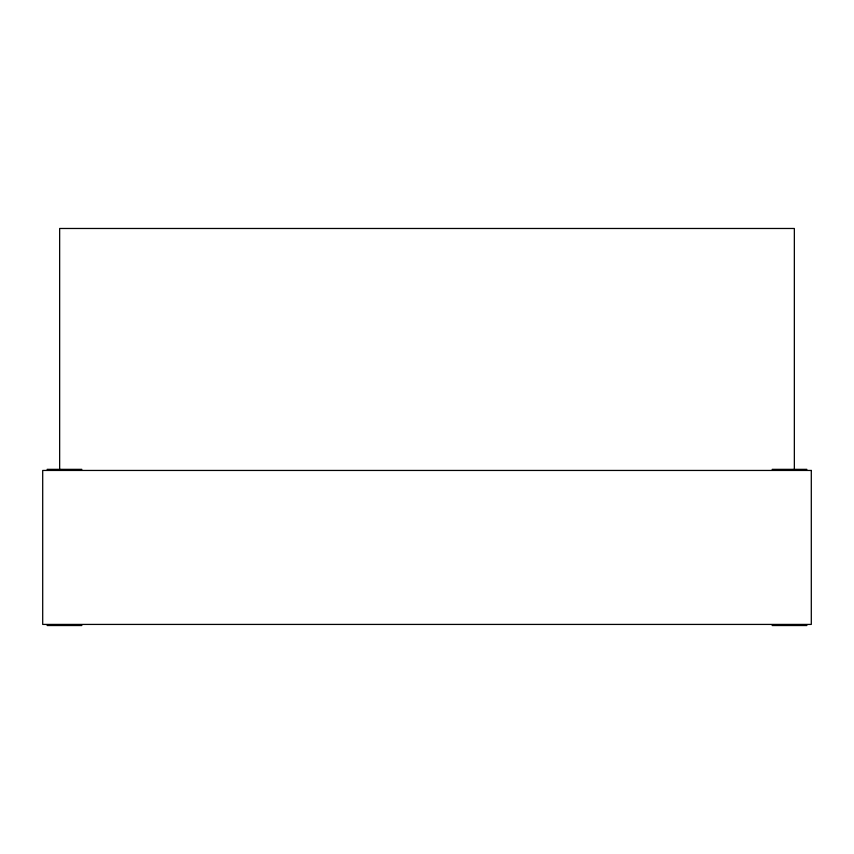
<?xml version="1.0" encoding="UTF-8"?>
<svg xmlns="http://www.w3.org/2000/svg" width="854" height="854" viewBox="0 0 854 854"><rect width="100%" height="100%" fill="white"/><g stroke="black" fill="none" stroke-linecap="round" stroke-linejoin="round"><path stroke-width="1.28" d="M47.098 469.348L81.867 469.348M772.133 469.348L806.902 469.348M47.098 625.523L81.867 625.523M772.133 625.523L806.902 625.523M794.348 469.775L794.348 228.477L59.652 228.477L59.652 469.775M811.3 470.447L42.7 470.447L42.7 624.423L811.3 624.423L811.3 470.447"/></g></svg>
